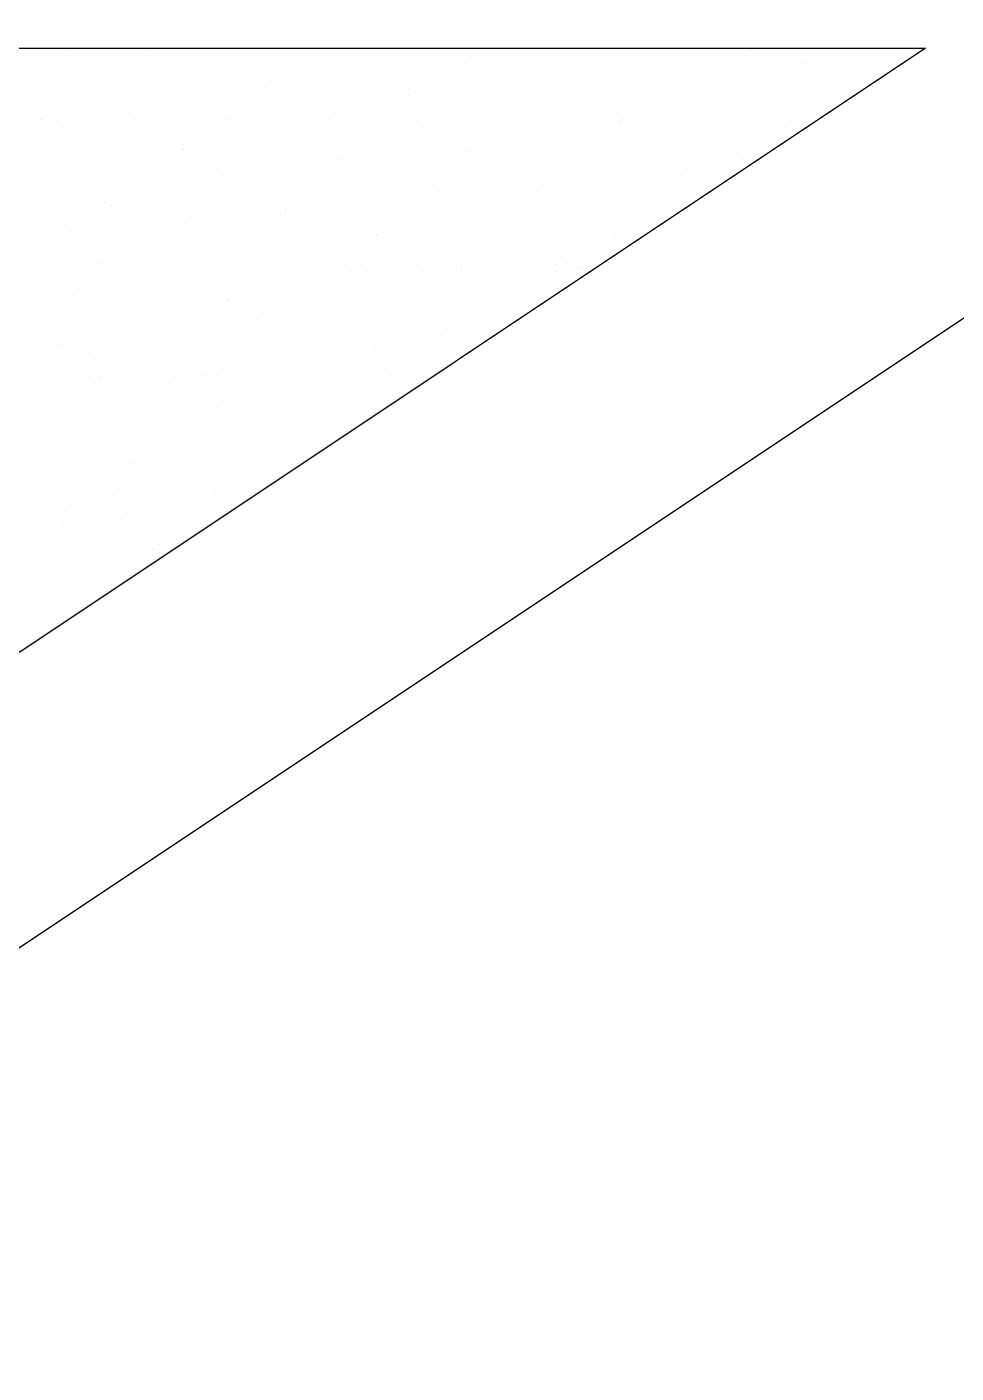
# Model space of a CAD drawing. Header units: inches. Extents: x 44782 to 44933, y 6798 to 6838.
# Drawn here: x 44782.6068 to 44782.7347, y 6826.9731 to 6827.1584 of the extents above; entities that cross this region are included whole.
import ezdxf

# ---------------------------------------------------------------- set-up
doc = ezdxf.new("R2010")
doc.units = ezdxf.units.IN
doc.header["$MEASUREMENT"] = 0
doc.layers.add('linha de corte', color=1, linetype='Continuous')

# ---------------------------------------------------------------- blocks, each defined once
blk = doc.blocks.new('*X26')
at = {"color": 0}
for p, q in [((134.4673, 160.392), (134.4673, 160.392)), ((134.4803, 160.3937), (134.4803, 160.3937)), ((134.5007, 160.3964), (134.5007, 160.3964)), ((134.9139, 160.3999), (134.9139, 160.3999)), ((134.9614, 160.3923), (134.9614, 160.3923)), ((134.9744, 160.3941), (134.9744, 160.3941)), ((134.9774, 160.3928), (134.9774, 160.3928)), ((134.9948, 160.3967), (134.9948, 160.3967)), ((135.0428, 160.3936), (135.0428, 160.3936)), ((134.3866, 160.3839), (134.3866, 160.3839)), ((134.4, 160.3832), (134.4, 160.3832)), ((134.413, 160.3849), (134.413, 160.3849)), ((134.4311, 160.3883), (134.4311, 160.3883)), ((134.4334, 160.3876), (134.4334, 160.3876)), ((134.4357, 160.3841), (134.4357, 160.3841)), ((134.4521, 160.3847), (134.4521, 160.3847)), ((134.516, 160.3844), (134.516, 160.3844)), ((134.5326, 160.3861), (134.5326, 160.3861)), ((134.5835, 160.3869), (134.5835, 160.3869)), ((134.6326, 160.3853), (134.6326, 160.3853)), ((134.6372, 160.381), (134.6372, 160.381)), ((134.649, 160.3877), (134.649, 160.3877)), ((134.7129, 160.3874), (134.7129, 160.3874)), ((134.7341, 160.3831), (134.7341, 160.3831)), ((134.7805, 160.3898), (134.7805, 160.3898)), ((134.8342, 160.3822), (134.8342, 160.3822)), ((134.8459, 160.3907), (134.8459, 160.3907)), ((134.8941, 160.3835), (134.8941, 160.3835)), ((134.9072, 160.3852), (134.9072, 160.3852)), ((134.9098, 160.3904), (134.9098, 160.3904)), ((134.9275, 160.3879), (134.9275, 160.3879)), ((134.9357, 160.38), (134.9357, 160.38)), ((134.3661, 160.3787), (134.3661, 160.3787)), ((134.3818, 160.3778), (134.3818, 160.3778)), ((134.4596, 160.3779), (134.4596, 160.3779)), ((134.5375, 160.3781), (134.5375, 160.3781)), ((134.6153, 160.3782), (134.6153, 160.3782)), ((134.6932, 160.3783), (134.6932, 160.3783)), ((134.771, 160.3785), (134.771, 160.3785)), ((134.7929, 160.3702), (134.7929, 160.3702)), ((134.8268, 160.3746), (134.8268, 160.3746)), ((134.8388, 160.378), (134.8388, 160.378)), ((134.8399, 160.3763), (134.8399, 160.3763)), ((134.8489, 160.3786), (134.8489, 160.3786)), ((134.8602, 160.379), (134.8602, 160.379)), ((134.9267, 160.3788), (134.9267, 160.3788)), ((135.0046, 160.3789), (135.0046, 160.3789)), ((135.0357, 160.3791), (135.0357, 160.3791)), ((135.0403, 160.3749), (135.0403, 160.3749)), ((135.0766, 160.3702), (135.0766, 160.3702)), ((134.4183, 160.3589), (134.4183, 160.3589)), ((134.4574, 160.3642), (134.4574, 160.3642)), ((134.4859, 160.3613), (134.4859, 160.3613)), ((134.5513, 160.3621), (134.5513, 160.3621)), ((134.5575, 160.3633), (134.5575, 160.3633)), ((134.5621, 160.3591), (134.5621, 160.3591)), ((134.6153, 160.3618), (134.6153, 160.3618)), ((134.659, 160.3611), (134.659, 160.3611)), ((134.6828, 160.3643), (134.6828, 160.3643)), ((134.7053, 160.3586), (134.7053, 160.3586)), ((134.7256, 160.3613), (134.7256, 160.3613)), ((134.7482, 160.3651), (134.7482, 160.3651)), ((134.759, 160.3603), (134.759, 160.3603)), ((134.7595, 160.3658), (134.7595, 160.3658)), ((134.7726, 160.3675), (134.7726, 160.3675)), ((134.8122, 160.3648), (134.8122, 160.3648)), ((134.8605, 160.358), (134.8605, 160.358)), ((134.8797, 160.3672), (134.8797, 160.3672)), ((134.9451, 160.3681), (134.9451, 160.3681)), ((135.0091, 160.3678), (135.0091, 160.3678)), ((134.587, 160.3465), (134.587, 160.3465)), ((134.625, 160.3481), (134.625, 160.3481)), ((134.638, 160.3498), (134.638, 160.3498)), ((134.6583, 160.3524), (134.6583, 160.3524)), ((134.6649, 160.3466), (134.6649, 160.3466)), ((134.6923, 160.3569), (134.6923, 160.3569)), ((134.7427, 160.3468), (134.7427, 160.3468)), ((134.7636, 160.356), (134.7636, 160.356)), ((134.8206, 160.3469), (134.8206, 160.3469)), ((134.8984, 160.3471), (134.8984, 160.3471)), ((134.9605, 160.3572), (134.9605, 160.3572)), ((134.9652, 160.353), (134.9652, 160.353)), ((134.9763, 160.3472), (134.9763, 160.3472)), ((135.0541, 160.3473), (135.0541, 160.3473)), ((135.0621, 160.355), (135.0621, 160.355)), ((134.4313, 160.3462), (134.4313, 160.3462)), ((134.4419, 160.3395), (134.4419, 160.3395)), ((134.4536, 160.3366), (134.4536, 160.3366)), ((134.4823, 160.3414), (134.4823, 160.3414)), ((134.4869, 160.3372), (134.4869, 160.3372)), ((134.5092, 160.3464), (134.5092, 160.3464)), ((134.5176, 160.3363), (134.5176, 160.3363)), ((134.5197, 160.3396), (134.5197, 160.3396)), ((134.5577, 160.3392), (134.5577, 160.3392)), ((134.5707, 160.3409), (134.5707, 160.3409)), ((134.5838, 160.3392), (134.5838, 160.3392)), ((134.5851, 160.3387), (134.5851, 160.3387)), ((134.591, 160.3436), (134.591, 160.3436)), ((134.5976, 160.3398), (134.5976, 160.3398)), ((134.6506, 160.3395), (134.6506, 160.3395)), ((134.6754, 160.3399), (134.6754, 160.3399)), ((134.6838, 160.3383), (134.6838, 160.3383)), ((134.7145, 160.3392), (134.7145, 160.3392)), ((134.7533, 160.3401), (134.7533, 160.3401)), ((134.782, 160.3417), (134.782, 160.3417)), ((134.7854, 160.3361), (134.7854, 160.3361)), ((134.8311, 160.3402), (134.8311, 160.3402)), ((134.8475, 160.3425), (134.8475, 160.3425)), ((134.909, 160.3403), (134.909, 160.3403)), ((134.9114, 160.3422), (134.9114, 160.3422)), ((134.9789, 160.3446), (134.9789, 160.3446)), ((134.9868, 160.3405), (134.9868, 160.3405)), ((135.0444, 160.3455), (135.0444, 160.3455)), ((135.0518, 160.3395), (135.0518, 160.3395)), ((135.0647, 160.3406), (135.0647, 160.3406)), ((135.0648, 160.3412), (135.0648, 160.3412)), ((134.4564, 160.3259), (134.4564, 160.3259)), ((134.4904, 160.3303), (134.4904, 160.3303)), ((134.5034, 160.332), (134.5034, 160.332)), ((134.5237, 160.3347), (134.5237, 160.3347)), ((134.6885, 160.3341), (134.6885, 160.3341)), ((134.8854, 160.3352), (134.8854, 160.3352)), ((134.89, 160.331), (134.89, 160.331)), ((134.9505, 160.3262), (134.9505, 160.3262)), ((134.9845, 160.3307), (134.9845, 160.3307)), ((134.9869, 160.333), (134.9869, 160.333)), ((134.9975, 160.3324), (134.9975, 160.3324)), ((135.0178, 160.335), (135.0178, 160.335)), ((134.4798, 160.3153), (134.4798, 160.3153)), ((134.4874, 160.3131), (134.4874, 160.3131)), ((134.5087, 160.3172), (134.5087, 160.3172)), ((134.5529, 160.314), (134.5529, 160.314)), ((134.5577, 160.3155), (134.5577, 160.3155)), ((134.6087, 160.3164), (134.6087, 160.3164)), ((134.6168, 160.3137), (134.6168, 160.3137)), ((134.6355, 160.3156), (134.6355, 160.3156)), ((134.6844, 160.3161), (134.6844, 160.3161)), ((134.7102, 160.3142), (134.7102, 160.3142)), ((134.7134, 160.3157), (134.7134, 160.3157)), ((134.7498, 160.3169), (134.7498, 160.3169)), ((134.7912, 160.3159), (134.7912, 160.3159)), ((134.8102, 160.3133), (134.8102, 160.3133)), ((134.8137, 160.3166), (134.8137, 160.3166)), ((134.8499, 160.3129), (134.8499, 160.3129)), ((134.8629, 160.3146), (134.8629, 160.3146)), ((134.8691, 160.316), (134.8691, 160.316)), ((134.8813, 160.3191), (134.8813, 160.3191)), ((134.8832, 160.3173), (134.8832, 160.3173)), ((134.9172, 160.3218), (134.9172, 160.3218)), ((134.9302, 160.3235), (134.9302, 160.3235)), ((134.9467, 160.3199), (134.9467, 160.3199)), ((134.9469, 160.3162), (134.9469, 160.3162)), ((135.0107, 160.3196), (135.0107, 160.3196)), ((135.0248, 160.3163), (135.0248, 160.3163)), ((134.6133, 160.3121), (134.6133, 160.3121)), ((134.7826, 160.3041), (134.7826, 160.3041)), ((134.7956, 160.3058), (134.7956, 160.3058)), ((134.8149, 160.3091), (134.8149, 160.3091)), ((134.8159, 160.3085), (134.8159, 160.3085)), ((134.9118, 160.3111), (134.9118, 160.3111)), ((135.0118, 160.3102), (135.0118, 160.3102)), ((135.0164, 160.306), (135.0164, 160.306)), ((134.5335, 160.2944), (134.5335, 160.2944)), ((134.6351, 160.2922), (134.6351, 160.2922)), ((134.6521, 160.2914), (134.6521, 160.2914)), ((134.6813, 160.2907), (134.6813, 160.2907)), ((134.7153, 160.2952), (134.7153, 160.2952)), ((134.7161, 160.2911), (134.7161, 160.2911)), ((134.7283, 160.2969), (134.7283, 160.2969)), ((134.7351, 160.2914), (134.7351, 160.2914)), ((134.7486, 160.2996), (134.7486, 160.2996)), ((134.7836, 160.2935), (134.7836, 160.2935)), ((134.849, 160.2943), (134.849, 160.2943)), ((134.913, 160.294), (134.913, 160.294)), ((134.9805, 160.2965), (134.9805, 160.2965)), ((135.046, 160.2973), (135.046, 160.2973)), ((134.5192, 160.2881), (134.5192, 160.2881)), ((134.5294, 160.2838), (134.5294, 160.2838)), ((134.5382, 160.2902), (134.5382, 160.2902)), ((134.5867, 160.2905), (134.5867, 160.2905)), ((134.6072, 160.2839), (134.6072, 160.2839)), ((134.6141, 160.2819), (134.6141, 160.2819)), ((134.648, 160.2864), (134.648, 160.2864)), ((134.661, 160.2881), (134.661, 160.2881)), ((134.6851, 160.284), (134.6851, 160.284)), ((134.7397, 160.2871), (134.7397, 160.2871)), ((134.7629, 160.2842), (134.7629, 160.2842)), ((134.8366, 160.2891), (134.8366, 160.2891)), ((134.8408, 160.2843), (134.8408, 160.2843)), ((134.9186, 160.2845), (134.9186, 160.2845)), ((134.9366, 160.2883), (134.9366, 160.2883)), ((134.9412, 160.2841), (134.9412, 160.2841)), ((134.9965, 160.2846), (134.9965, 160.2846)), ((135.0381, 160.2861), (135.0381, 160.2861)), ((135.0743, 160.2847), (135.0743, 160.2847)), ((134.5264, 160.2704), (134.5264, 160.2704)), ((134.5399, 160.277), (134.5399, 160.277)), ((134.5468, 160.273), (134.5468, 160.273)), ((134.5599, 160.2703), (134.5599, 160.2703)), ((134.5807, 160.2775), (134.5807, 160.2775)), ((134.5937, 160.2792), (134.5937, 160.2792)), ((134.6178, 160.2772), (134.6178, 160.2772)), ((134.6599, 160.2694), (134.6599, 160.2694)), ((134.6956, 160.2773), (134.6956, 160.2773)), ((134.7514, 160.2688), (134.7514, 160.2688)), ((134.7735, 160.2775), (134.7735, 160.2775)), ((134.8153, 160.2685), (134.8153, 160.2685)), ((134.8513, 160.2776), (134.8513, 160.2776)), ((134.8828, 160.2709), (134.8828, 160.2709)), ((134.9292, 160.2777), (134.9292, 160.2777)), ((134.9483, 160.2717), (134.9483, 160.2717)), ((135.007, 160.2779), (135.007, 160.2779)), ((135.0075, 160.269), (135.0075, 160.269)), ((135.0122, 160.2714), (135.0122, 160.2714)), ((135.0205, 160.2707), (135.0205, 160.2707)), ((135.0409, 160.2733), (135.0409, 160.2733)), ((135.0748, 160.2778), (135.0748, 160.2778)), ((134.5545, 160.2658), (134.5545, 160.2658)), ((134.6184, 160.2655), (134.6184, 160.2655)), ((134.6645, 160.2652), (134.6645, 160.2652)), ((134.6859, 160.2679), (134.6859, 160.2679)), ((134.7614, 160.2672), (134.7614, 160.2672)), ((134.8615, 160.2663), (134.8615, 160.2663)), ((134.8661, 160.2621), (134.8661, 160.2621)), ((134.9402, 160.2601), (134.9402, 160.2601)), ((134.9533, 160.2618), (134.9533, 160.2618)), ((134.963, 160.2641), (134.963, 160.2641)), ((134.9736, 160.2645), (134.9736, 160.2645)), ((135.063, 160.2633), (135.063, 160.2633)), ((135.0676, 160.2591), (135.0676, 160.2591)), ((134.5779, 160.2529), (134.5779, 160.2529)), ((134.5848, 160.2475), (134.5848, 160.2475)), ((134.6557, 160.253), (134.6557, 160.253)), ((134.7336, 160.2531), (134.7336, 160.2531)), ((134.8114, 160.2533), (134.8114, 160.2533)), ((134.839, 160.2468), (134.839, 160.2468)), ((134.8506, 160.2462), (134.8506, 160.2462)), ((134.8729, 160.2512), (134.8729, 160.2512)), ((134.886, 160.253), (134.886, 160.253)), ((134.8893, 160.2534), (134.8893, 160.2534)), ((134.9063, 160.2556), (134.9063, 160.2556)), ((134.9146, 160.2458), (134.9146, 160.2458)), ((134.9671, 160.2536), (134.9671, 160.2536)), ((134.9821, 160.2483), (134.9821, 160.2483)), ((135.045, 160.2537), (135.045, 160.2537)), ((135.0475, 160.2491), (135.0475, 160.2491)), ((134.5883, 160.2424), (134.5883, 160.2424)), ((134.5894, 160.2433), (134.5894, 160.2433)), ((134.6537, 160.2432), (134.6537, 160.2432)), ((134.6863, 160.2453), (134.6863, 160.2453)), ((134.7177, 160.2429), (134.7177, 160.2429)), ((134.7514, 160.2352), (134.7514, 160.2352)), ((134.7717, 160.2379), (134.7717, 160.2379)), ((134.7852, 160.2453), (134.7852, 160.2453)), ((134.7863, 160.2444), (134.7863, 160.2444)), ((134.7909, 160.2402), (134.7909, 160.2402)), ((134.8056, 160.2424), (134.8056, 160.2424)), ((134.8187, 160.2441), (134.8187, 160.2441)), ((134.8878, 160.2422), (134.8878, 160.2422)), ((134.9879, 160.2413), (134.9879, 160.2413)), ((134.9925, 160.2371), (134.9925, 160.2371)), ((134.6711, 160.2247), (134.6711, 160.2247)), ((134.6841, 160.2264), (134.6841, 160.2264)), ((134.7044, 160.2291), (134.7044, 160.2291)), ((134.7384, 160.2335), (134.7384, 160.2335)), ((134.9499, 160.2235), (134.9499, 160.2235)), ((134.6111, 160.2233), (134.6111, 160.2233)), ((134.6168, 160.2175), (134.6168, 160.2175)), ((134.62, 160.2173), (134.62, 160.2173)), ((134.6274, 160.2213), (134.6274, 160.2213)), ((134.6371, 160.2202), (134.6371, 160.2202)), ((134.6379, 160.2146), (134.6379, 160.2146)), ((134.6875, 160.2198), (134.6875, 160.2198)), ((134.7053, 160.2214), (134.7053, 160.2214)), ((134.7112, 160.2225), (134.7112, 160.2225)), ((134.7158, 160.2182), (134.7158, 160.2182)), ((134.7158, 160.2147), (134.7158, 160.2147)), ((134.7529, 160.2206), (134.7529, 160.2206)), ((134.7831, 160.2216), (134.7831, 160.2216)), ((134.7937, 160.2149), (134.7937, 160.2149)), ((134.8127, 160.2203), (134.8127, 160.2203)), ((134.8169, 160.2203), (134.8169, 160.2203)), ((134.861, 160.2217), (134.861, 160.2217)), ((134.8715, 160.215), (134.8715, 160.215)), ((134.8844, 160.2227), (134.8844, 160.2227)), ((134.9127, 160.2194), (134.9127, 160.2194)), ((134.9173, 160.2152), (134.9173, 160.2152)), ((134.9388, 160.2219), (134.9388, 160.2219)), ((134.9494, 160.2151), (134.9494, 160.2151)), ((135.0138, 160.2232), (135.0138, 160.2232)), ((135.0142, 160.2172), (135.0142, 160.2172)), ((135.0167, 160.222), (135.0167, 160.222)), ((135.0272, 160.2153), (135.0272, 160.2153)), ((134.9966, 160.2028), (134.9966, 160.2028)), ((135.0306, 160.2073), (135.0306, 160.2073)), ((135.0436, 160.209), (135.0436, 160.209)), ((135.0639, 160.2117), (135.0639, 160.2117)), ((134.636, 160.2005), (134.636, 160.2005)), ((134.6406, 160.1963), (134.6406, 160.1963)), ((134.6553, 160.195), (134.6553, 160.195)), ((134.6759, 160.1904), (134.6759, 160.1904)), ((134.7192, 160.1947), (134.7192, 160.1947)), ((134.7375, 160.1983), (134.7375, 160.1983)), ((134.7538, 160.1905), (134.7538, 160.1905)), ((134.7868, 160.1971), (134.7868, 160.1971)), ((134.8316, 160.1907), (134.8316, 160.1907)), ((134.8376, 160.1975), (134.8376, 160.1975)), ((134.8422, 160.1932), (134.8422, 160.1932)), ((134.8522, 160.198), (134.8522, 160.198)), ((134.909, 160.1913), (134.909, 160.1913)), ((134.9095, 160.1908), (134.9095, 160.1908)), ((134.9161, 160.1977), (134.9161, 160.1977)), ((134.9293, 160.1939), (134.9293, 160.1939)), ((134.9391, 160.1952), (134.9391, 160.1952)), ((134.9633, 160.1984), (134.9633, 160.1984)), ((134.9763, 160.2001), (134.9763, 160.2001)), ((134.9837, 160.2001), (134.9837, 160.2001)), ((134.9873, 160.191), (134.9873, 160.191)), ((135.0391, 160.1944), (135.0391, 160.1944)), ((135.0437, 160.1902), (135.0437, 160.1902)), ((135.0491, 160.2009), (135.0491, 160.2009)), ((135.0652, 160.1911), (135.0652, 160.1911)), ((134.8287, 160.1807), (134.8287, 160.1807)), ((134.8417, 160.1824), (134.8417, 160.1824)), ((134.862, 160.1851), (134.862, 160.1851)), ((134.896, 160.1895), (134.896, 160.1895)), ((134.6891, 160.1716), (134.6891, 160.1716)), ((134.7545, 160.1724), (134.7545, 160.1724)), ((134.7614, 160.1718), (134.7614, 160.1718)), ((134.7624, 160.1755), (134.7624, 160.1755)), ((134.767, 160.1713), (134.767, 160.1713)), ((134.7744, 160.1735), (134.7744, 160.1735)), ((134.7947, 160.1762), (134.7947, 160.1762)), ((134.8185, 160.1721), (134.8185, 160.1721)), ((134.8639, 160.1733), (134.8639, 160.1733)), ((134.886, 160.1745), (134.886, 160.1745)), ((134.9514, 160.1754), (134.9514, 160.1754)), ((134.964, 160.1724), (134.964, 160.1724)), ((134.9686, 160.1682), (134.9686, 160.1682)), ((135.0154, 160.1751), (135.0154, 160.1751)), ((135.0655, 160.1702), (135.0655, 160.1702)), ((134.6941, 160.163), (134.6941, 160.163)), ((134.7071, 160.1647), (134.7071, 160.1647)), ((134.7254, 160.1588), (134.7254, 160.1588)), ((134.7274, 160.1674), (134.7274, 160.1674)), ((134.8033, 160.159), (134.8033, 160.159)), ((134.8812, 160.1591), (134.8812, 160.1591)), ((134.959, 160.1593), (134.959, 160.1593)), ((135.0369, 160.1594), (135.0369, 160.1594)), ((134.7208, 160.1465), (134.7208, 160.1465)), ((134.736, 160.1521), (134.736, 160.1521)), ((134.7883, 160.149), (134.7883, 160.149)), ((134.7888, 160.1514), (134.7888, 160.1514)), ((134.8138, 160.1523), (134.8138, 160.1523)), ((134.8538, 160.1498), (134.8538, 160.1498)), ((134.8888, 160.1505), (134.8888, 160.1505)), ((134.8917, 160.1524), (134.8917, 160.1524)), ((134.8934, 160.1463), (134.8934, 160.1463)), ((134.9177, 160.1495), (134.9177, 160.1495)), ((134.9696, 160.1525), (134.9696, 160.1525)), ((134.9852, 160.1519), (134.9852, 160.1519)), ((134.9903, 160.1483), (134.9903, 160.1483)), ((135.0474, 160.1527), (135.0474, 160.1527)), ((135.0507, 160.1528), (135.0507, 160.1528)), ((135.0536, 160.1456), (135.0536, 160.1456)), ((135.0666, 160.1473), (135.0666, 160.1473)), ((134.9863, 160.1367), (134.9863, 160.1367)), ((134.9994, 160.1384), (134.9994, 160.1384)), ((135.0197, 160.1411), (135.0197, 160.1411)), ((134.7561, 160.1242), (134.7561, 160.1242)), ((134.7739, 160.1279), (134.7739, 160.1279)), ((134.8137, 160.1286), (134.8137, 160.1286)), ((134.8183, 160.1243), (134.8183, 160.1243)), ((134.82, 160.1239), (134.82, 160.1239)), ((134.8518, 160.1281), (134.8518, 160.1281)), ((134.8851, 160.1234), (134.8851, 160.1234)), ((134.8876, 160.1264), (134.8876, 160.1264)), ((134.9152, 160.1263), (134.9152, 160.1263)), ((134.919, 160.1279), (134.919, 160.1279)), ((134.9296, 160.1282), (134.9296, 160.1282)), ((134.9321, 160.1296), (134.9321, 160.1296)), ((134.9524, 160.1322), (134.9524, 160.1322)), ((134.953, 160.1272), (134.953, 160.1272)), ((135.0075, 160.1284), (135.0075, 160.1284)), ((135.0152, 160.1255), (135.0152, 160.1255)), ((135.017, 160.1269), (135.017, 160.1269)), ((134.7975, 160.1118), (134.7975, 160.1118)), ((134.8178, 160.1145), (134.8178, 160.1145)), ((134.8517, 160.119), (134.8517, 160.119)), ((134.8648, 160.1207), (134.8648, 160.1207)), ((135.0198, 160.1213), (135.0198, 160.1213)), ((134.7845, 160.1101), (134.7845, 160.1101)), ((134.7899, 160.1008), (134.7899, 160.1008)), ((134.84, 160.1044), (134.84, 160.1044)), ((134.8553, 160.1016), (134.8553, 160.1016)), ((134.9193, 160.1013), (134.9193, 160.1013)), ((134.9401, 160.1035), (134.9401, 160.1035)), ((134.9868, 160.1038), (134.9868, 160.1038)), ((135.0416, 160.1013), (135.0416, 160.1013)), ((135.0523, 160.1046), (135.0523, 160.1046)), ((134.8235, 160.0964), (134.8235, 160.0964)), ((134.834, 160.0897), (134.834, 160.0897)), ((134.9013, 160.0965), (134.9013, 160.0965)), ((134.9119, 160.0898), (134.9119, 160.0898)), ((134.9447, 160.0993), (134.9447, 160.0993)), ((134.9792, 160.0967), (134.9792, 160.0967)), ((134.9897, 160.0899), (134.9897, 160.0899)), ((135.0571, 160.0968), (135.0571, 160.0968)), ((135.0676, 160.0901), (135.0676, 160.0901)), ((134.8649, 160.0816), (134.8649, 160.0816)), ((134.8891, 160.0782), (134.8891, 160.0782)), ((134.9546, 160.079), (134.9546, 160.079)), ((134.9664, 160.0794), (134.9664, 160.0794)), ((135.0185, 160.0787), (135.0185, 160.0787)), ((135.0427, 160.0794), (135.0427, 160.0794)), ((135.0664, 160.0785), (135.0664, 160.0785)), ((134.8216, 160.0758), (134.8216, 160.0758)), ((134.8695, 160.0774), (134.8695, 160.0774)), ((134.9551, 160.0679), (134.9551, 160.0679)), ((134.9754, 160.0705), (134.9754, 160.0705)), ((135.0094, 160.075), (135.0094, 160.075)), ((135.0224, 160.0767), (135.0224, 160.0767)), ((135.0711, 160.0743), (135.0711, 160.0743)), ((134.872, 160.0655), (134.872, 160.0655)), ((134.8748, 160.0573), (134.8748, 160.0573)), ((134.8878, 160.059), (134.8878, 160.059)), ((134.8913, 160.0575), (134.8913, 160.0575)), ((134.9081, 160.0617), (134.9081, 160.0617)), ((134.9421, 160.0662), (134.9421, 160.0662)), ((134.9498, 160.0656), (134.9498, 160.0656)), ((134.9913, 160.0566), (134.9913, 160.0566)), ((135.0277, 160.0658), (135.0277, 160.0658)), ((135.0538, 160.0564), (135.0538, 160.0564)), ((134.8569, 160.0535), (134.8569, 160.0535)), ((134.9209, 160.0532), (134.9209, 160.0532)), ((134.9884, 160.0556), (134.9884, 160.0556)), ((134.9959, 160.0524), (134.9959, 160.0524)), ((134.9161, 160.0346), (134.9161, 160.0346)), ((134.9215, 160.0339), (134.9215, 160.0339)), ((134.9994, 160.0341), (134.9994, 160.0341)), ((134.8907, 160.03), (134.8907, 160.03)), ((134.9207, 160.0304), (134.9207, 160.0304)), ((134.9321, 160.0272), (134.9321, 160.0272)), ((134.9562, 160.0309), (134.9562, 160.0309)), ((135.0099, 160.0273), (135.0099, 160.0273)), ((135.0177, 160.0324), (135.0177, 160.0324)), ((135.0201, 160.0306), (135.0201, 160.0306)), ((135.0324, 160.0133), (135.0324, 160.0133)), ((135.0455, 160.015), (135.0455, 160.015)), ((135.0658, 160.0177), (135.0658, 160.0177)), ((134.9312, 160), (134.9312, 160)), ((134.9425, 160.0105), (134.9425, 160.0105)), ((134.9651, 160.0045), (134.9651, 160.0045)), ((134.97, 160.003), (134.97, 160.003)), ((134.9782, 160.0062), (134.9782, 160.0062)), ((134.99, 160.0074), (134.99, 160.0074)), ((134.9985, 160.0089), (134.9985, 160.0089)), ((135.0425, 160.0096), (135.0425, 160.0096)), ((135.0471, 160.0054), (135.0471, 160.0054)), ((135.0479, 160.0032), (135.0479, 160.0032)), ((135.0554, 160.0083), (135.0554, 160.0083)), ((134.9577, 159.9827), (134.9577, 159.9827)), ((134.9674, 159.9877), (134.9674, 159.9877)), ((134.972, 159.9835), (134.972, 159.9835)), ((135.0217, 159.9824), (135.0217, 159.9824)), ((135.0689, 159.9855), (135.0689, 159.9855)), ((135.0196, 159.9714), (135.0196, 159.9714)), ((134.9915, 159.9593), (134.9915, 159.9593)), ((134.9937, 159.9635), (134.9937, 159.9635)), ((135.0301, 159.9647), (135.0301, 159.9647)), ((135.057, 159.9601), (135.057, 159.9601)), ((135.0215, 159.9472), (135.0215, 159.9472)), ((135.0555, 159.9516), (135.0555, 159.9516)), ((135.0685, 159.9533), (135.0685, 159.9533)), ((135.0681, 159.9406), (135.0681, 159.9406))]:
    blk.add_line(p, q, dxfattribs=at)
blk = doc.blocks.new('FACHADA-01')
at = {"color": 2}
blk.add_line((-1.03125, 0.0625), (0.05634, -0.66256), dxfattribs=at)
blk.add_lwpolyline([(-0.58486, -0.1125), (0, -0.50241), (0.58486, -0.1125)], close=True, dxfattribs=at)
at = {"xscale": 0.5, "yscale": 0.5, "zscale": 0.5}
blk.add_blockref('*X26', (-67.75, -80.3125), dxfattribs=at)

msp = doc.modelspace()

# ---------------------------------------------------------------- block references
at = {"layer": 'linha de corte', "color": 7, "linetype": 'Continuous', "xscale": -0.3315318648001607, "yscale": 0.3315318648001607, "zscale": 0.3315318648001607}
msp.add_blockref('FACHADA-01', (44782.53665, 6827.19281), dxfattribs=at)

doc.saveas('drawing.dxf')
